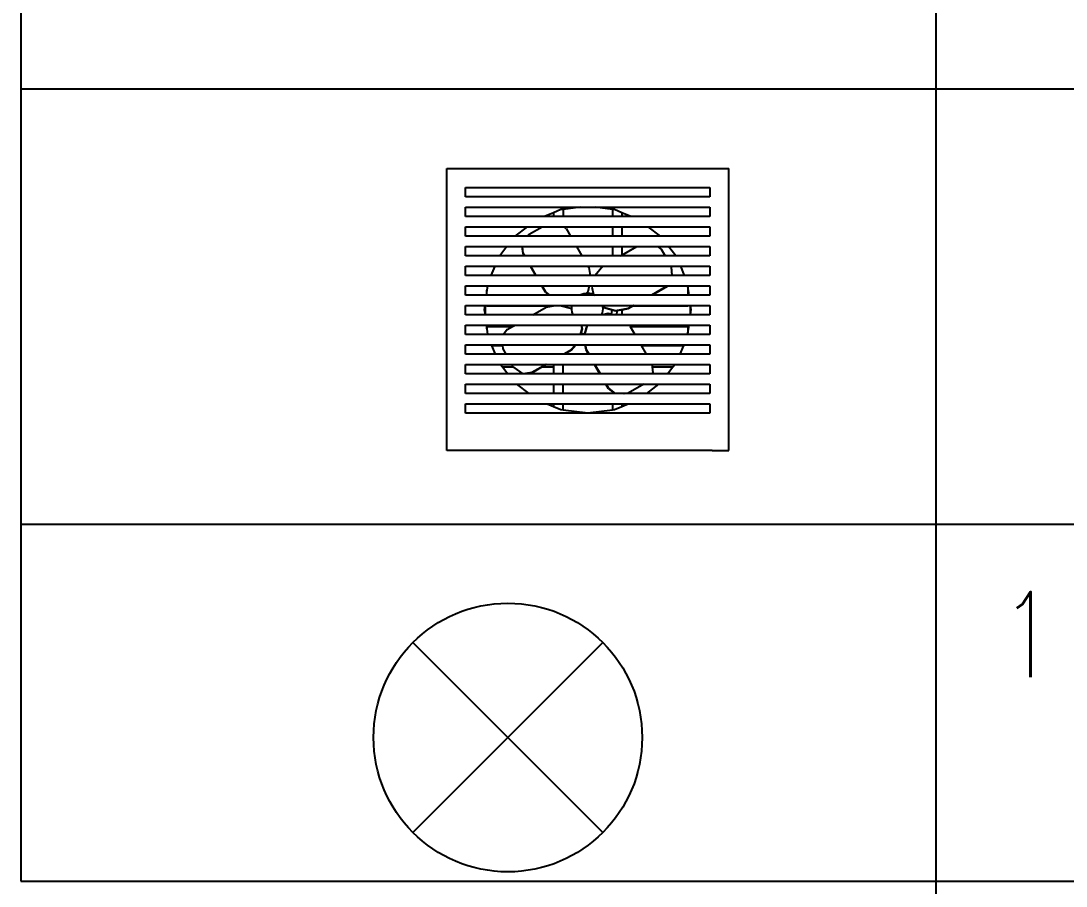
# Model space of a CAD drawing. Header units: inches. Extents: x 16928 to 514628, y -1471 to 241387.
# Drawn here: x 327427 to 329876, y 18251 to 20278 of the extents above; entities that cross this region are included whole.
import ezdxf

# ---------------------------------------------------------------- set-up
doc = ezdxf.new("R2010")
doc.units = ezdxf.units.IN
doc.header["$MEASUREMENT"] = 0
for name, color, linetype in [('Edges', 7, 'Continuous'), ('ELECT', 6, 'Continuous'), ('LAMPU', 7, 'Continuous')]:
    doc.layers.add(name, color=color, linetype=linetype)
doc.styles.add('ROMANS', font='ROMANS', dxfattribs={"width": 0.7})

# ---------------------------------------------------------------- blocks, each defined once
blk = doc.blocks.new('Exhaust Fan 8-Inch fr')
at = {"layer": 'Edges'}
for p, q in [((-5.906, 7.267), (5.906, 7.267)), ((-5.906, -4.544), (-5.906, 7.267)), ((5.906, -4.544), (5.906, 7.267)), ((-5.118, 6.081), (-5.118, 6.475)), ((-5.118, 6.475), (5.118, 6.475)), ((5.118, 6.475), (5.118, 6.081)), ((5.118, 6.081), (-5.118, 6.081)), ((-5.118, 5.258), (-5.118, 5.651)), ((-5.118, 5.651), (-0.309, 5.651)), ((-1.813, 5.258), (-5.118, 5.258)), ((-1.427, 5.418), (-1.813, 5.258)), ((-1.427, 5.258), (-1.813, 5.258)), ((-1.121, 5.545), (-1.427, 5.418)), ((-1.427, 5.418), (-1.427, 5.258)), ((-1.034, 5.258), (-1.427, 5.258)), ((-1.034, 5.556), (-1.121, 5.545)), ((-0.309, 5.651), (-1.034, 5.556)), ((-1.034, 5.556), (-1.034, 5.258)), ((1.034, 5.258), (-1.034, 5.258)), ((-0.309, 5.651), (0.309, 5.651)), ((1.034, 5.556), (0.309, 5.651)), ((0.309, 5.651), (5.118, 5.651)), ((1.034, 5.556), (1.034, 5.258)), ((1.121, 5.545), (1.034, 5.556)), ((1.427, 5.258), (1.034, 5.258)), ((1.427, 5.418), (1.121, 5.545)), ((1.427, 5.418), (1.427, 5.258)), ((1.813, 5.258), (1.427, 5.418)), ((1.813, 5.258), (1.427, 5.258)), ((5.118, 5.258), (1.813, 5.258)), ((5.118, 5.651), (5.118, 5.258)), ((-5.118, 4.434), (-5.118, 4.828)), ((-5.118, 4.828), (-2.535, 4.828)), ((-2.535, 4.828), (-3.049, 4.434)), ((-2.535, 4.828), (-1.91, 4.828)), ((-2.452, 4.515), (-1.91, 4.828)), ((-1.91, 4.828), (-0.993, 4.828)), ((-0.902, 4.758), (-0.993, 4.828)), ((-0.993, 4.828), (1.034, 4.828)), ((1.034, 4.828), (1.034, 4.434)), ((1.034, 4.828), (1.427, 4.828)), ((1.427, 4.828), (1.427, 4.434)), ((1.427, 4.828), (2.535, 4.828)), ((3.049, 4.434), (2.535, 4.828)), ((2.535, 4.828), (5.118, 4.828)), ((5.118, 4.828), (5.118, 4.434)), ((-3.049, 4.434), (-5.118, 4.434)), ((-2.516, 4.434), (-3.049, 4.434)), ((-2.516, 4.434), (-2.464, 4.508)), ((-2.509, 4.434), (-2.516, 4.434)), ((-2.509, 4.434), (-2.452, 4.515)), ((-0.715, 4.434), (-2.509, 4.434)), ((-2.452, 4.515), (-2.464, 4.508)), ((-0.902, 4.758), (-0.715, 4.434)), ((1.034, 4.434), (-0.715, 4.434)), ((1.427, 4.434), (1.034, 4.434)), ((3.049, 4.434), (1.427, 4.434)), ((5.118, 4.434), (3.049, 4.434)), ((-5.118, 3.611), (-5.118, 4.004)), ((-5.118, 4.004), (-3.384, 4.004)), ((-3.384, 4.004), (-3.686, 3.611)), ((-3.384, 4.004), (-2.749, 4.004)), ((-2.711, 3.714), (-2.749, 4.004)), ((-2.749, 4.004), (-2.736, 4.004)), ((-2.699, 3.72), (-2.736, 4.004)), ((-2.736, 4.004), (-0.467, 4.004)), ((-0.467, 4.004), (-0.24, 3.611)), ((-0.467, 4.004), (1.034, 4.004)), ((1.034, 4.004), (1.034, 3.611)), ((1.034, 4.004), (1.427, 4.004)), ((1.427, 4.004), (1.427, 3.644)), ((1.427, 3.644), (2.052, 4.004)), ((1.427, 4.004), (2.052, 4.004)), ((2.052, 4.004), (2.917, 4.004)), ((2.917, 4.004), (3.078, 3.892)), ((2.917, 4.004), (3.384, 4.004)), ((3.686, 3.611), (3.384, 4.004)), ((3.384, 4.004), (5.118, 4.004)), ((5.118, 4.004), (5.118, 3.611)), ((-3.686, 3.611), (-5.118, 3.611)), ((-2.652, 3.611), (-3.686, 3.611)), ((-2.699, 3.72), (-2.711, 3.714)), ((-2.652, 3.611), (-2.711, 3.714)), ((-2.636, 3.611), (-2.699, 3.72)), ((-2.636, 3.611), (-2.652, 3.611)), ((-0.24, 3.611), (-2.636, 3.611)), ((1.034, 3.611), (-0.24, 3.611)), ((1.37, 3.611), (1.034, 3.611)), ((1.37, 3.611), (1.427, 3.644)), ((3.24, 3.611), (1.37, 3.611)), ((3.078, 3.892), (3.24, 3.611)), ((3.686, 3.611), (3.24, 3.611)), ((5.118, 3.611), (3.686, 3.611)), ((-5.118, 2.787), (-5.118, 3.181)), ((-5.118, 3.181), (-3.894, 3.181)), ((-3.894, 3.181), (-4.057, 2.787)), ((-3.894, 3.181), (-2.403, 3.181)), ((-2.176, 2.787), (-2.403, 3.181)), ((-2.403, 3.181), (-2.388, 3.181)), ((-2.16, 2.787), (-2.388, 3.181)), ((-2.388, 3.181), (0.009, 3.181)), ((0.009, 3.181), (0.04, 3.126)), ((0.009, 3.181), (0.639, 3.181)), ((0.04, 3.126), (0.098, 2.787)), ((0.639, 3.181), (0.313, 2.787)), ((0.639, 3.181), (3.488, 3.181)), ((3.488, 3.181), (3.505, 3.152)), ((3.488, 3.181), (3.894, 3.181)), ((3.537, 2.787), (3.505, 3.152)), ((3.505, 3.152), (3.512, 3.141)), ((3.543, 2.787), (3.512, 3.141)), ((4.057, 2.787), (3.894, 3.181)), ((3.894, 3.181), (5.118, 3.181)), ((5.118, 3.181), (5.118, 2.787)), ((-4.057, 2.787), (-5.118, 2.787)), ((-2.176, 2.787), (-4.057, 2.787)), ((-2.16, 2.787), (-2.176, 2.787)), ((0.098, 2.787), (-2.16, 2.787)), ((0.313, 2.787), (0.098, 2.787)), ((3.537, 2.787), (0.313, 2.787)), ((3.543, 2.787), (3.537, 2.787)), ((4.057, 2.787), (3.543, 2.787)), ((5.118, 2.787), (4.057, 2.787)), ((-5.118, 1.964), (-5.118, 2.357)), ((-5.118, 2.357), (-4.2, 2.357)), ((-4.2, 2.357), (-4.224, 2.174)), ((-4.2, 2.357), (-1.928, 2.357)), ((-1.769, 2.082), (-1.928, 2.357)), ((-1.928, 2.357), (-1.912, 2.357)), ((-1.757, 2.089), (-1.912, 2.357)), ((-1.912, 2.357), (0.067, 2.357)), ((0.067, 2.357), (-0.001, 2.105)), ((0.067, 2.357), (0.195, 2.357)), ((0.195, 2.357), (0.177, 2.292)), ((0.177, 2.292), (0.249, 1.993)), ((0.195, 2.357), (3.334, 2.357)), ((3.321, 2.341), (2.667, 1.964)), ((3.328, 2.33), (2.695, 1.964)), ((3.321, 2.341), (3.334, 2.357)), ((3.321, 2.341), (3.328, 2.33)), ((3.328, 2.33), (3.35, 2.357)), ((3.334, 2.357), (3.35, 2.357)), ((3.35, 2.357), (4.2, 2.357)), ((4.201, 2.343), (4.2, 2.357)), ((4.2, 2.357), (5.118, 2.357)), ((4.201, 2.343), (4.201, 2.334)), ((4.251, 1.964), (4.201, 2.334)), ((4.201, 2.334), (4.201, 1.964)), ((5.118, 2.357), (5.118, 1.964)), ((-4.251, 1.964), (-5.118, 1.964)), ((-4.224, 2.174), (-4.251, 1.964)), ((-4.224, 1.964), (-4.251, 1.964)), ((-4.224, 1.964), (-4.224, 2.174)), ((-1.626, 1.964), (-4.224, 1.964)), ((-1.757, 2.089), (-1.769, 2.082)), ((-1.769, 2.082), (-1.626, 1.964)), ((-1.757, 2.089), (-1.606, 1.964)), ((-1.606, 1.964), (-1.626, 1.964)), ((-0.349, 1.964), (-1.606, 1.964)), ((-0.349, 1.964), (-0.328, 1.979)), ((0.313, 1.964), (-0.349, 1.964)), ((-0.328, 1.979), (-0.169, 2.039)), ((-0.169, 2.039), (-0.052, 2.051)), ((-0.001, 2.105), (-0.052, 2.051)), ((-0.052, 2.051), (-0.001, 2.056)), ((-0.001, 2.056), (0.167, 2.029)), ((0.167, 2.029), (0.249, 1.993)), ((0.249, 1.993), (0.313, 1.964)), ((2.667, 1.964), (0.313, 1.964)), ((2.695, 1.964), (2.667, 1.964)), ((4.201, 1.964), (2.695, 1.964)), ((4.251, 1.964), (4.201, 1.964)), ((5.118, 1.964), (4.251, 1.964)), ((-5.118, 1.14), (-5.118, 1.534)), ((-5.118, 1.534), (-4.308, 1.534)), ((-4.308, 1.534), (-4.331, 1.361)), ((-4.331, 1.361), (-4.302, 1.14)), ((-4.308, 1.534), (-4.291, 1.534)), ((-4.291, 1.534), (-4.291, 1.14)), ((-4.291, 1.534), (-4.224, 1.534)), ((-4.224, 1.534), (-4.224, 1.515)), ((-4.224, 1.534), (-1.427, 1.534)), ((-4.224, 1.515), (-1.431, 1.515)), ((-2.3, 1.14), (-1.742, 1.462)), ((-1.742, 1.462), (-1.431, 1.515)), ((-1.431, 1.515), (-1.427, 1.516)), ((-1.427, 1.534), (-1.427, 1.516)), ((-1.427, 1.516), (-1.32, 1.534)), ((-1.427, 1.534), (-1.32, 1.534)), ((-1.32, 1.534), (-1.142, 1.534)), ((-1.142, 1.534), (-1.099, 1.522)), ((-1.142, 1.534), (-1.097, 1.534)), ((-1.097, 1.534), (-1.099, 1.522)), ((-1.099, 1.522), (-0.72, 1.422)), ((-1.097, 1.534), (-0.651, 1.534)), ((-0.72, 1.422), (-0.662, 1.366)), ((-0.668, 1.427), (-0.651, 1.534)), ((-0.662, 1.366), (-0.668, 1.427)), ((-0.651, 1.258), (-0.662, 1.366)), ((-0.651, 1.534), (0.614, 1.534)), ((0.629, 1.389), (0.602, 1.221)), ((0.614, 1.534), (0.619, 1.487)), ((0.614, 1.534), (1.923, 1.534)), ((0.668, 1.44), (0.619, 1.487)), ((0.619, 1.487), (0.62, 1.481)), ((0.675, 1.428), (0.62, 1.481)), ((0.62, 1.481), (0.629, 1.389)), ((1.159, 1.309), (0.668, 1.44)), ((0.668, 1.44), (0.675, 1.428)), ((1.019, 1.337), (0.675, 1.428)), ((0.994, 1.151), (1.019, 1.337)), ((1.166, 1.297), (1.019, 1.337)), ((1.69, 1.399), (1.159, 1.309)), ((1.427, 1.342), (1.223, 1.307)), ((1.697, 1.388), (1.427, 1.342)), ((1.427, 1.342), (1.427, 1.14)), ((1.923, 1.534), (1.69, 1.399)), ((1.69, 1.399), (1.697, 1.388)), ((1.917, 1.515), (1.697, 1.388)), ((1.95, 1.534), (1.917, 1.515)), ((1.917, 1.515), (4.201, 1.515)), ((1.923, 1.534), (1.95, 1.534)), ((1.95, 1.534), (4.201, 1.534)), ((4.201, 1.515), (4.201, 1.534)), ((4.201, 1.534), (4.291, 1.534)), ((4.291, 1.534), (4.291, 1.14)), ((4.291, 1.534), (4.308, 1.534)), ((4.302, 1.14), (4.331, 1.361)), ((4.331, 1.361), (4.308, 1.534)), ((4.308, 1.534), (5.118, 1.534)), ((5.118, 1.534), (5.118, 1.14)), ((-4.302, 1.14), (-5.118, 1.14)), ((-4.291, 1.14), (-4.302, 1.14)), ((-2.3, 1.14), (-4.291, 1.14)), ((-0.606, 1.14), (-2.3, 1.14)), ((-0.606, 1.14), (-0.651, 1.258)), ((0.566, 1.14), (-0.606, 1.14)), ((0.602, 1.221), (0.566, 1.14)), ((0.621, 1.14), (0.566, 1.14)), ((0.839, 1.193), (0.621, 1.14)), ((1.033, 1.14), (0.621, 1.14)), ((0.994, 1.151), (0.839, 1.193)), ((1.033, 1.14), (0.994, 1.151)), ((1.201, 1.14), (1.033, 1.14)), ((1.159, 1.309), (1.166, 1.297)), ((1.223, 1.307), (1.166, 1.297)), ((1.223, 1.307), (1.201, 1.14)), ((1.427, 1.14), (1.201, 1.14)), ((4.291, 1.14), (1.427, 1.14)), ((4.302, 1.14), (4.291, 1.14)), ((5.118, 1.14), (4.302, 1.14)), ((-5.118, 0.317), (-5.118, 0.71)), ((-5.118, 0.71), (-4.245, 0.71)), ((-4.245, 0.71), (-4.224, 0.549)), ((-4.245, 0.71), (-3.044, 0.71)), ((-4.224, 0.646), (-3.156, 0.646)), ((-4.224, 0.549), (-4.224, 0.646)), ((-4.224, 0.549), (-4.193, 0.317)), ((-3.373, 0.52), (-3.529, 0.317)), ((-3.373, 0.52), (-3.156, 0.646)), ((-3.156, 0.646), (-3.044, 0.71)), ((-3.044, 0.71), (-0.263, 0.71)), ((-0.297, 0.317), (-0.229, 0.57)), ((-0.273, 0.37), (-0.222, 0.558)), ((-0.229, 0.57), (-0.263, 0.71)), ((-0.263, 0.71), (-0.259, 0.71)), ((-0.222, 0.558), (-0.259, 0.71)), ((-0.259, 0.71), (-0.009, 0.71)), ((-0.229, 0.57), (-0.222, 0.558)), ((-0.117, 0.349), (-0.025, 0.694)), ((-0.115, 0.317), (-0.013, 0.701)), ((-0.025, 0.694), (-0.009, 0.71)), ((-0.013, 0.701), (-0.025, 0.694)), ((-0.013, 0.701), (-0.004, 0.71)), ((-0.009, 0.71), (-0.004, 0.71)), ((-0.004, 0.71), (1.747, 0.71)), ((1.747, 0.71), (1.785, 0.646)), ((1.747, 0.71), (4.245, 0.71)), ((1.785, 0.646), (4.201, 0.646)), ((1.785, 0.646), (1.975, 0.317)), ((4.201, 0.38), (4.245, 0.71)), ((4.201, 0.646), (4.201, 0.38)), ((4.245, 0.71), (5.118, 0.71)), ((5.118, 0.71), (5.118, 0.317)), ((-4.193, 0.317), (-5.118, 0.317)), ((-3.529, 0.317), (-4.193, 0.317)), ((-0.297, 0.317), (-3.529, 0.317)), ((-0.287, 0.317), (-0.297, 0.317)), ((-0.287, 0.317), (-0.273, 0.37)), ((-0.125, 0.317), (-0.287, 0.317)), ((-0.273, 0.37), (-0.117, 0.349)), ((-0.125, 0.317), (-0.117, 0.349)), ((-0.115, 0.317), (-0.125, 0.317)), ((1.975, 0.317), (-0.115, 0.317)), ((4.193, 0.317), (1.975, 0.317)), ((4.193, 0.317), (4.201, 0.38)), ((5.118, 0.317), (4.193, 0.317)), ((-5.118, -0.507), (-5.118, -0.113)), ((-5.118, -0.113), (-4.037, -0.113)), ((-4.037, -0.113), (-4.025, -0.142)), ((-4.037, -0.113), (-3.572, -0.113)), ((-4.025, -0.142), (-3.57, -0.142)), ((-4.025, -0.142), (-3.874, -0.507)), ((-3.572, -0.113), (-3.57, -0.142)), ((-3.572, -0.113), (-0.521, -0.113)), ((-3.57, -0.142), (-3.557, -0.291)), ((-3.557, -0.291), (-3.432, -0.507)), ((-0.704, -0.335), (-1.002, -0.507)), ((-0.698, -0.347), (-0.975, -0.507)), ((-0.704, -0.335), (-0.521, -0.113)), ((-0.704, -0.335), (-0.698, -0.347)), ((-0.698, -0.347), (-0.504, -0.113)), ((-0.521, -0.113), (-0.504, -0.113)), ((-0.504, -0.113), (-0.102, -0.113)), ((-0.065, -0.327), (-0.102, -0.113)), ((-0.102, -0.113), (-0.089, -0.113)), ((-0.053, -0.32), (-0.089, -0.113)), ((-0.089, -0.113), (2.223, -0.113)), ((-0.053, -0.32), (-0.065, -0.327)), ((0.038, -0.507), (-0.065, -0.327)), ((0.054, -0.507), (-0.053, -0.32)), ((2.223, -0.113), (2.239, -0.142)), ((2.223, -0.113), (4.037, -0.113)), ((2.239, -0.142), (4.025, -0.142)), ((2.239, -0.142), (2.45, -0.507)), ((3.874, -0.507), (4.025, -0.142)), ((4.025, -0.142), (4.037, -0.113)), ((4.037, -0.113), (5.118, -0.113)), ((5.118, -0.113), (5.118, -0.507)), ((-3.874, -0.507), (-5.118, -0.507)), ((-3.432, -0.507), (-3.874, -0.507)), ((-1.002, -0.507), (-3.432, -0.507)), ((-0.975, -0.507), (-1.002, -0.507)), ((0.038, -0.507), (-0.975, -0.507)), ((0.054, -0.507), (0.038, -0.507)), ((2.45, -0.507), (0.054, -0.507)), ((3.874, -0.507), (2.45, -0.507)), ((5.118, -0.507), (3.874, -0.507)), ((-5.118, -1.33), (-5.118, -0.937)), ((-5.118, -0.937), (-3.649, -0.937)), ((-3.649, -0.937), (-3.566, -1.044)), ((-3.649, -0.937), (-3.184, -0.937)), ((-3.566, -1.044), (-3.12, -1.044)), ((-3.566, -1.044), (-3.347, -1.33)), ((-3.13, -1.03), (-3.184, -0.937)), ((-3.184, -0.937), (-1.746, -0.937)), ((-2.708, -1.326), (-3.13, -1.03)), ((-3.13, -1.03), (-3.123, -1.042)), ((-3.12, -1.044), (-3.123, -1.042)), ((-2.711, -1.33), (-3.12, -1.044)), ((-2.336, -1.277), (-2.708, -1.326)), ((-2.329, -1.289), (-2.645, -1.33)), ((-1.746, -0.937), (-2.336, -1.277)), ((-2.336, -1.277), (-2.329, -1.289)), ((-1.905, -1.044), (-2.329, -1.289)), ((-1.719, -0.937), (-1.905, -1.044)), ((-1.905, -1.044), (-1.427, -1.044)), ((-1.746, -0.937), (-1.719, -0.937)), ((-1.719, -0.937), (-1.427, -0.937)), ((-1.427, -0.937), (-1.427, -1.044)), ((-1.427, -0.937), (-1.034, -0.937)), ((-1.427, -1.044), (-1.427, -1.33)), ((-1.034, -1.33), (-1.034, -0.937)), ((-1.034, -0.937), (0.286, -0.937)), ((0.514, -1.33), (0.286, -0.937)), ((0.286, -0.937), (0.302, -0.937)), ((0.53, -1.33), (0.302, -0.937)), ((0.302, -0.937), (2.688, -0.937)), ((2.688, -0.937), (2.703, -1.044)), ((2.688, -0.937), (3.649, -0.937)), ((2.703, -1.044), (3.566, -1.044)), ((2.703, -1.044), (2.734, -1.286)), ((2.734, -1.286), (2.704, -1.33)), ((3.347, -1.33), (3.566, -1.044)), ((3.566, -1.044), (3.649, -0.937)), ((3.649, -0.937), (5.118, -0.937)), ((5.118, -0.937), (5.118, -1.33)), ((-3.347, -1.33), (-5.118, -1.33)), ((-2.711, -1.33), (-3.347, -1.33)), ((-2.705, -1.33), (-2.711, -1.33)), ((-2.708, -1.326), (-2.705, -1.33)), ((-2.645, -1.33), (-2.705, -1.33)), ((-1.427, -1.33), (-2.645, -1.33)), ((-1.034, -1.33), (-1.427, -1.33)), ((0.514, -1.33), (-1.034, -1.33)), ((0.53, -1.33), (0.514, -1.33)), ((2.704, -1.33), (0.53, -1.33)), ((3.347, -1.33), (2.704, -1.33)), ((5.118, -1.33), (3.347, -1.33)), ((-5.118, -2.154), (-5.118, -1.76)), ((-5.118, -1.76), (-2.985, -1.76)), ((-2.472, -2.154), (-5.118, -2.154)), ((-2.985, -1.76), (-2.472, -2.154)), ((-2.985, -1.76), (-1.427, -1.76)), ((-1.427, -2.154), (-2.472, -2.154)), ((-1.427, -1.76), (-1.427, -2.154)), ((-1.427, -1.76), (-1.034, -1.76)), ((-1.034, -2.154), (-1.427, -2.154)), ((-1.034, -2.154), (-1.034, -1.76)), ((-1.034, -1.76), (0.762, -1.76)), ((1.034, -2.154), (-1.034, -2.154)), ((0.877, -1.959), (0.762, -1.76)), ((0.762, -1.76), (0.778, -1.76)), ((0.888, -1.952), (0.778, -1.76)), ((0.778, -1.76), (2.35, -1.76)), ((0.888, -1.952), (0.877, -1.959)), ((0.877, -1.959), (1.034, -2.079)), ((0.888, -1.952), (1.152, -2.154)), ((1.034, -2.079), (1.034, -2.154)), ((1.034, -2.079), (1.131, -2.154)), ((1.131, -2.154), (1.034, -2.154)), ((1.152, -2.154), (1.131, -2.154)), ((1.489, -2.154), (1.152, -2.154)), ((1.489, -2.154), (1.699, -2.135)), ((1.556, -2.154), (1.489, -2.154)), ((1.556, -2.154), (1.688, -2.142)), ((2.472, -2.154), (1.556, -2.154)), ((1.699, -2.135), (1.688, -2.142)), ((2.35, -1.76), (1.699, -2.135)), ((2.35, -1.76), (2.985, -1.76)), ((2.472, -2.154), (2.985, -1.76)), ((5.118, -2.154), (2.472, -2.154)), ((2.985, -1.76), (5.118, -1.76)), ((5.118, -1.76), (5.118, -2.154)), ((-5.118, -2.977), (-5.118, -2.583)), ((-5.118, -2.583), (-1.696, -2.583)), ((-1.696, -2.583), (-1.427, -2.695)), ((-1.696, -2.583), (-1.427, -2.583)), ((-1.427, -2.583), (-1.427, -2.695)), ((-1.427, -2.583), (-1.034, -2.583)), ((-1.034, -2.833), (-1.034, -2.583)), ((-1.034, -2.583), (1.034, -2.583)), ((1.034, -2.583), (1.034, -2.833)), ((1.034, -2.583), (1.427, -2.583)), ((1.427, -2.583), (1.427, -2.695)), ((1.427, -2.695), (1.696, -2.583)), ((1.427, -2.583), (1.696, -2.583)), ((1.696, -2.583), (5.118, -2.583)), ((5.118, -2.583), (5.118, -2.977)), ((5.118, -2.977), (-5.118, -2.977)), ((-1.427, -2.695), (-1.121, -2.822)), ((-1.121, -2.822), (-1.034, -2.833)), ((-1.034, -2.833), (0, -2.969)), ((0, -2.969), (1.034, -2.833)), ((1.034, -2.833), (1.121, -2.822)), ((1.121, -2.822), (1.427, -2.695)), ((5.21, -4.544), (-5.906, -4.544)), ((5.21, -4.544), (5.724, -4.544)), ((5.724, -4.544), (5.906, -4.544))]:
    blk.add_line(p, q, dxfattribs=at)
blk = doc.blocks.new('CEILING FAN C W HOOK')
at = {"layer": 'ELECT', "color": 6}
for p, q in [((-530.3, -530.3), (-85.3, -85.3)), ((-530.3, -85.3), (-85.3, -530.3))]:
    blk.add_line(p, q, dxfattribs=at)
blk.add_circle((-307.8, -307.8), 314.7, dxfattribs=at)

msp = doc.modelspace()

# ---------------------------------------------------------------- linework, layer by layer
at = {"layer": 'LAMPU', "color": 1}
for p, q in [((327427.1, 24492.7), (327427.1, 20118.8)), ((329570.9, 24492.7), (329570.9, 20118.8)), ((327427.1, 20118.8), (328313.3, 20118.8)), ((327427.1, 20118.8), (327427.1, 19099.3)), ((329570.9, 20118.8), (329570.9, 19099.3)), ((327427.1, 19099.3), (338371.7, 19099.3)), ((327427.1, 19099.3), (327427.1, 18262.8)), ((329570.9, 19099.3), (329570.9, 12409.2)), ((327427.1, 18262.8), (338402.6, 18262.8))]:
    msp.add_line(p, q, dxfattribs=at)
at = {"layer": 'LAMPU', "color": 1, "linetype": 'Continuous'}
msp.add_line((328313.3, 20118.8), (338393.8, 20118.8), dxfattribs=at)

# ---------------------------------------------------------------- block references
at = {"xscale": 55.93592704657889, "yscale": 55.93592704657889, "zscale": 55.93592704657889}
msp.add_blockref('Exhaust Fan 8-Inch fr', (328755.3, 19525.8), dxfattribs=at)
msp.add_blockref('CEILING FAN C W HOOK', (328876, 18907.2))

# ---------------------------------------------------------------- texts
at = {"layer": 'ELECT', "color": 7, "style": 'ROMANS', "width": 0.75}
msp.add_text('1 X 54W (F) CEILING FANS REGULATOR CEILING FANS', height=200, dxfattribs=at).set_placement((329722.5, 18740.6))

doc.saveas('drawing.dxf')
